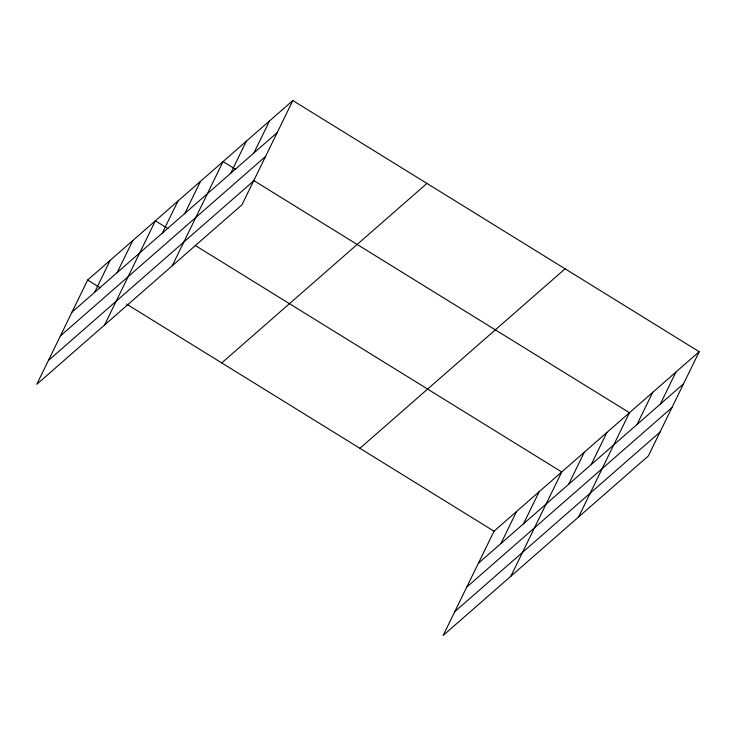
<?xml version="1.0" encoding="UTF-8"?>
<svg xmlns="http://www.w3.org/2000/svg" width="736" height="736" viewBox="0 0 736 736"><rect width="100%" height="100%" fill="white"/><g stroke="black" fill="none" stroke-linecap="round" stroke-linejoin="round"><path stroke-width="1.1" d="M292.836 100.538L87.648 280.039L36.8 384.302L241.978 204.792L292.836 100.538L699.2 351.698L648.352 455.961L443.164 635.462L494.022 531.208L699.2 351.698M94.567 292.385L110.216 260.296M117.134 272.642L132.793 240.552M104.512 325.064L155.36 220.809L167.992 228.611M162.279 233.146L177.928 201.057M184.846 213.403L200.496 181.314M172.224 265.825L223.072 161.57L235.704 169.381M230.672 173.319L246.321 141.229M253.929 152.968L269.578 120.888M500.94 543.545L516.589 511.456M523.508 523.802L539.157 491.712M510.876 576.224L561.724 471.969L195.206 245.428M568.643 484.316L584.301 452.226M591.22 464.563L606.869 432.474M578.588 516.985L629.436 412.73L253.193 180.191M637.045 424.479L652.694 392.389M660.293 404.138L675.942 372.048M71.999 312.128L277.178 132.627M60.38 335.947L265.567 156.446M48.42 360.484L253.598 180.982M221.748 362.922L426.935 183.42M359.913 448.316L565.101 268.815M478.363 563.288L683.551 383.787M466.753 587.107L671.931 407.606M454.784 611.644L659.962 432.142M87.648 280.039L100.28 287.85M126.518 304.069L494.022 531.208"/></g></svg>
